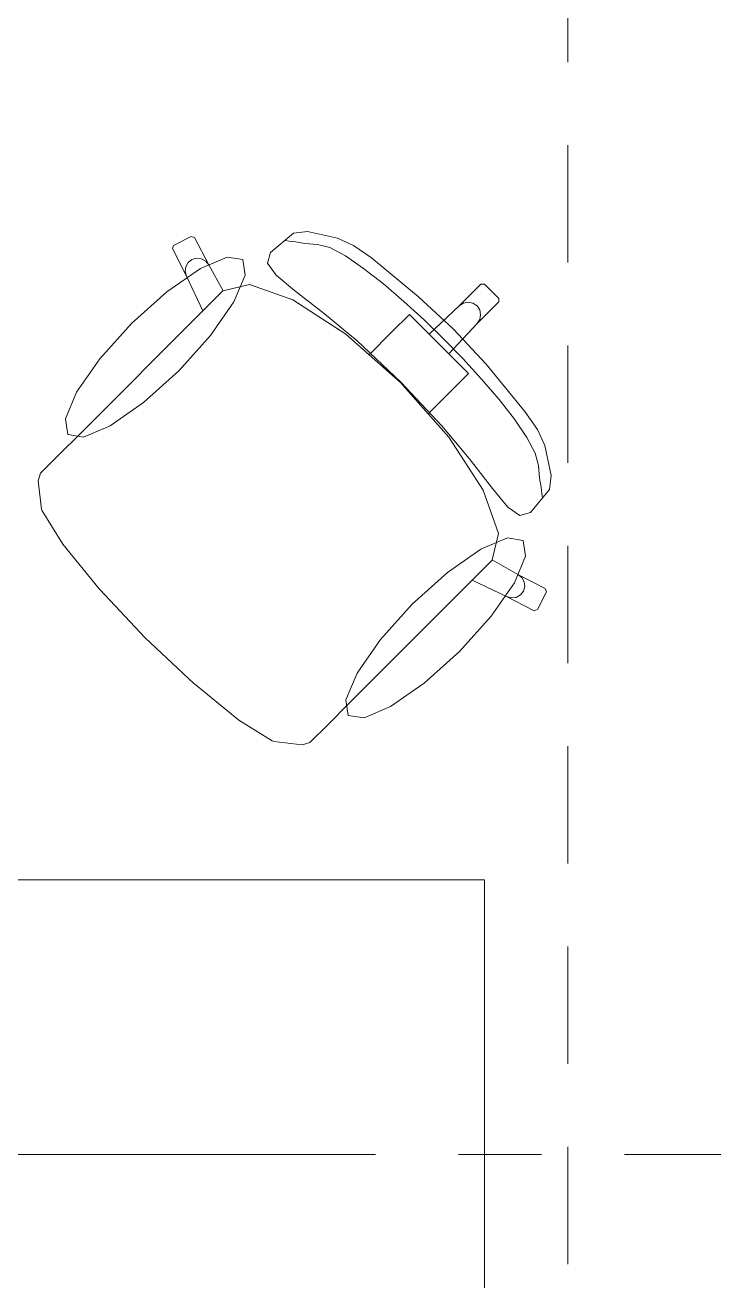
# Model space of a CAD drawing. Header units: inches. Extents: x -19 to 5698, y -728 to 92.
# Drawn here: x 292.916 to 293.746, y 9.85 to 11.361 of the extents above; entities that cross this region are included whole.
import ezdxf

# ---------------------------------------------------------------- set-up
doc = ezdxf.new("R2010")
doc.units = ezdxf.units.IN
doc.header["$MEASUREMENT"] = 0
doc.linetypes.add('Hidden Line', pattern=[0.195611, 0.141111, -0.0545])
doc.linetypes.add('Punto & Raya', pattern=[0.65, 0.5, -0.075, 0, -0.075])
for name, color, linetype in [('08 _ STR _ EXT _ 09 Vigas', 251, 'Continuous'), ('Interior - Mobiliario', 7, 'Continuous'), ('Marcador - Secciones', 7, 'Continuous')]:
    doc.layers.add(name, color=color, linetype=linetype)

msp = doc.modelspace()

# ---------------------------------------------------------------- linework, layer by layer
at = {"layer": '08 _ STR _ EXT _ 09 Vigas', "color": 251, "linetype": 'Hidden Line', "lineweight": 13, "true_color": 0x636466}
msp.add_line((293.57, 7.7), (293.57, 16.9), dxfattribs=at)
at = {"layer": 'Interior - Mobiliario', "color": 175, "linetype": 'Continuous', "lineweight": 13}
for p, q in [((293.2118, 11.0876), (293.2397, 11.1108)), ((293.2397, 11.1108), (293.2565, 11.1126)), ((293.2565, 11.1126), (293.2926, 11.1049)), ((293.0938, 11.0921), (293.0951, 11.0961)), ((293.0951, 11.0961), (293.1164, 11.1069)), ((293.1164, 11.1069), (293.1205, 11.1056)), ((293.1205, 11.1056), (293.1375, 11.0725)), ((293.2344, 11.1011), (293.2299, 11.1019)), ((293.2425, 11.1003), (293.2344, 11.1011)), ((293.2532, 11.0983), (293.2425, 11.1003)), ((293.2686, 11.0972), (293.2532, 11.0983)), ((293.2834, 11.0933), (293.2686, 11.0972)), ((293.2926, 11.1049), (293.3118, 11.0959)), ((293.3118, 11.0959), (293.3335, 11.081)), ((293.1107, 11.059), (293.0938, 11.0921)), ((293.1126, 11.0755), (293.1172, 11.0792)), ((293.1172, 11.0792), (293.1229, 11.0807)), ((293.1229, 11.0807), (293.1287, 11.08)), ((293.1287, 11.08), (293.1338, 11.0771)), ((293.2084, 11.0747), (293.2118, 11.0876)), ((293.3022, 11.0833), (293.2834, 11.0933)), ((293.324, 11.0684), (293.3022, 11.0833)), ((293.3335, 11.081), (293.3902, 11.0342)), ((293.1091, 11.0646), (293.1098, 11.0704)), ((293.1107, 11.059), (293.1091, 11.0646)), ((293.1098, 11.0704), (293.1126, 11.0755)), ((293.1338, 11.0771), (293.1375, 11.0725)), ((293.1375, 11.0725), (293.1548, 11.0415)), ((293.2185, 11.0603), (293.2084, 11.0747)), ((293.3478, 11.0499), (293.324, 11.0684)), ((293.1303, 11.0172), (293.1107, 11.059)), ((293.1548, 11.0415), (293.1867, 11.0489)), ((293.1867, 11.0489), (293.2387, 11.0306)), ((293.2407, 11.0417), (293.2185, 11.0603)), ((293.3726, 11.0287), (293.3478, 11.0499)), ((293.4393, 11.0233), (293.4654, 11.0494)), ((293.4654, 11.0494), (293.4697, 11.0494)), ((293.4697, 11.0494), (293.4782, 11.0409)), ((293.1545, 11.0414), (293.1303, 11.0172)), ((293.1545, 11.0414), (293.1548, 11.0415)), ((293.2769, 11.0138), (293.2407, 11.0417)), ((293.3902, 11.0342), (293.4324, 10.9951)), ((293.4868, 11.0323), (293.4782, 11.0409)), ((293.2387, 11.0306), (293.3025, 10.9892)), ((293.3972, 11.0061), (293.3726, 11.0287)), ((293.4028, 10.9893), (293.4393, 11.0233)), ((293.4393, 11.0233), (293.4442, 11.0266)), ((293.4442, 11.0266), (293.4499, 11.0277)), ((293.4499, 11.0277), (293.4557, 11.0265)), ((293.4557, 11.0265), (293.4606, 11.0232)), ((293.4639, 11.0183), (293.4606, 11.0232)), ((293.4607, 11.002), (293.4868, 11.0281)), ((293.465, 11.0126), (293.4639, 11.0183)), ((293.4868, 11.0281), (293.4868, 11.0323)), ((292.9825, 10.8693), (293.1303, 11.0172)), ((293.3162, 10.9811), (293.2769, 11.0138)), ((293.358, 10.9918), (293.3792, 11.013)), ((293.3792, 11.013), (293.4028, 10.9893)), ((293.4207, 10.9833), (293.3972, 11.0061)), ((293.4607, 11.002), (293.4639, 11.0068)), ((293.4639, 11.0068), (293.465, 11.0126)), ((293.3025, 10.9892), (293.3307, 10.9645)), ((293.3307, 10.9645), (293.358, 10.9918)), ((293.4028, 10.9893), (293.4148, 10.9774)), ((293.4267, 10.9655), (293.4607, 11.002)), ((293.4715, 10.9529), (293.4324, 10.9951)), ((293.369, 10.9316), (293.3162, 10.9811)), ((293.4267, 10.9655), (293.4148, 10.9774)), ((293.4207, 10.9833), (293.4435, 10.9599)), ((293.3307, 10.9645), (293.3685, 10.9311)), ((293.4503, 10.9418), (293.4267, 10.9655)), ((293.4435, 10.9599), (293.4661, 10.9352)), ((293.5184, 10.8962), (293.4715, 10.9529)), ((293.4018, 10.8933), (293.3685, 10.9311)), ((293.369, 10.9316), (293.4184, 10.8788)), ((293.4292, 10.9207), (293.4503, 10.9418)), ((293.4661, 10.9352), (293.4872, 10.9105)), ((293.4018, 10.8933), (293.4292, 10.9207)), ((293.4872, 10.9105), (293.5058, 10.8867)), ((293.4266, 10.8652), (293.4018, 10.8933)), ((293.5058, 10.8867), (293.5206, 10.8648)), ((293.5333, 10.8745), (293.5184, 10.8962)), ((292.957, 10.8438), (292.9825, 10.8693)), ((293.4184, 10.8788), (293.4512, 10.8395)), ((293.5422, 10.8552), (293.5333, 10.8745)), ((293.468, 10.8013), (293.4266, 10.8652)), ((293.5206, 10.8648), (293.5306, 10.846)), ((293.55, 10.8191), (293.5422, 10.8552)), ((292.935, 10.8219), (292.957, 10.8438)), ((293.4512, 10.8395), (293.4791, 10.8034)), ((293.5306, 10.846), (293.5345, 10.8313)), ((292.9321, 10.8126), (292.935, 10.8219)), ((293.5345, 10.8313), (293.5357, 10.8159)), ((292.9361, 10.7787), (292.9321, 10.8126)), ((293.5357, 10.8159), (293.5377, 10.8051)), ((293.5481, 10.8023), (293.55, 10.8191)), ((293.4863, 10.7494), (293.468, 10.8013)), ((293.4791, 10.8034), (293.4977, 10.7811)), ((293.5249, 10.7745), (293.5481, 10.8023)), ((293.5377, 10.8051), (293.5385, 10.7971)), ((293.5385, 10.7971), (293.5393, 10.7925)), ((292.937, 10.7765), (292.9361, 10.7787)), ((292.9619, 10.7365), (292.937, 10.7765)), ((293.4977, 10.7811), (293.512, 10.7711)), ((293.512, 10.7711), (293.5249, 10.7745)), ((293.4788, 10.7174), (293.4863, 10.7494)), ((293.0055, 10.6828), (292.9619, 10.7365)), ((293.4788, 10.7172), (293.4546, 10.693)), ((293.4788, 10.7172), (293.4788, 10.7174)), ((293.5098, 10.7001), (293.4788, 10.7174)), ((293.3067, 10.5451), (293.4546, 10.693)), ((293.4546, 10.693), (293.4963, 10.6734)), ((293.5145, 10.6965), (293.5098, 10.7001)), ((293.5429, 10.6831), (293.5098, 10.7001)), ((293.5174, 10.6913), (293.5145, 10.6965)), ((293.5165, 10.6799), (293.5181, 10.6855)), ((293.5181, 10.6855), (293.5174, 10.6913)), ((293.0062, 10.682), (293.0055, 10.6828)), ((293.061, 10.6237), (293.0062, 10.682)), ((293.4963, 10.6734), (293.502, 10.6718)), ((293.4963, 10.6734), (293.5294, 10.6564)), ((293.502, 10.6718), (293.5078, 10.6724)), ((293.5078, 10.6724), (293.5129, 10.6753)), ((293.5129, 10.6753), (293.5165, 10.6799)), ((293.5335, 10.6577), (293.5443, 10.6791)), ((293.5443, 10.6791), (293.5429, 10.6831)), ((293.5294, 10.6564), (293.5335, 10.6577)), ((293.061, 10.6237), (293.1194, 10.5688)), ((293.1194, 10.5688), (293.1202, 10.5682)), ((293.1202, 10.5682), (293.1739, 10.5246)), ((293.2812, 10.5196), (293.3067, 10.5451)), ((293.1739, 10.5246), (293.2139, 10.4997)), ((293.2592, 10.4977), (293.2812, 10.5196)), ((293.2139, 10.4997), (293.216, 10.4988)), ((293.216, 10.4988), (293.25, 10.4948)), ((293.25, 10.4948), (293.2592, 10.4977))]:
    msp.add_line(p, q, dxfattribs=at)
at = {"layer": 'Interior - Mobiliario', "color": 175, "linetype": 'Continuous', "lineweight": 13, "flags": 128}
for points in [[(292.1696, 9.8323), (292.1696, 11.3323), (292.7696, 11.3323), (292.7696, 10.3323), (293.4696, 10.3323), (293.4696, 9.8323)], [(293.0445, 11.0021), (293.087, 11.0403), (293.1274, 11.0683), (293.1595, 11.0819), (293.1784, 11.079), (293.1812, 11.0601), (293.1676, 11.028), (293.1396, 10.9877), (293.1015, 10.9452), (293.059, 10.907), (293.0186, 10.879), (292.9865, 10.8654), (292.9676, 10.8683), (292.9648, 10.8872), (292.9784, 10.9193), (293.0064, 10.9596)], [(293.4395, 10.6072), (293.4776, 10.6497), (293.5056, 10.69), (293.5192, 10.7221), (293.5164, 10.741), (293.4975, 10.7439), (293.4654, 10.7303), (293.425, 10.7023), (293.3825, 10.6641), (293.3444, 10.6216), (293.3164, 10.5813), (293.3028, 10.5492), (293.3056, 10.5303), (293.3246, 10.5274), (293.3566, 10.541), (293.397, 10.569)]]:
    msp.add_lwpolyline(points, close=True, dxfattribs=at)
at = {"layer": 'Marcador - Secciones', "color": 251, "linetype": 'Punto & Raya', "lineweight": 13, "true_color": 0x636466}
msp.add_line((282.4384, 10.0018), (323.8507, 10.0018), dxfattribs=at)

doc.saveas('drawing.dxf')
